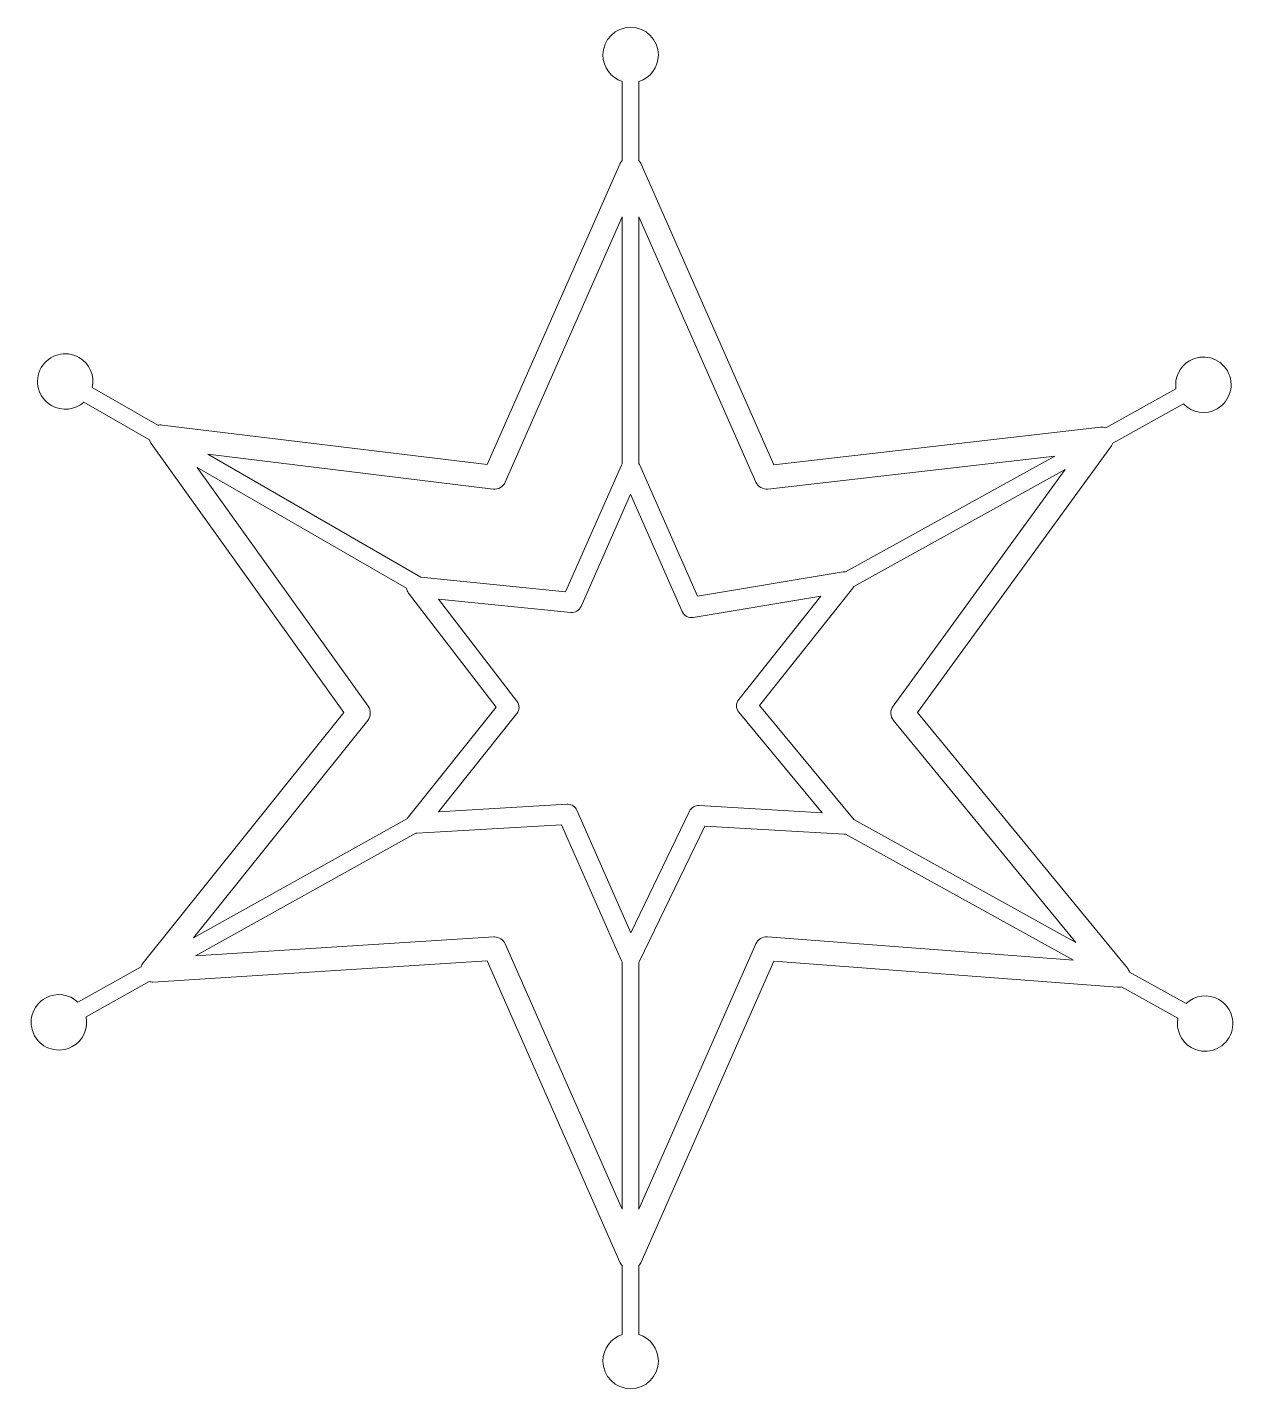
# Model space of a CAD drawing. Header units: inches. Extents: x 7 to 3011, y -3002 to -38.
# Drawn here: x 1318.7 to 1721.3, y -726.5 to -273.5 of the extents above; entities that cross this region are included whole.
import ezdxf

# ---------------------------------------------------------------- set-up
doc = ezdxf.new("R2010")
doc.units = ezdxf.units.IN
doc.header["$MEASUREMENT"] = 0
doc.layers.add('_U+0421_U+043B_U+043E_U+0439 1', color=7, linetype='Continuous')

# ---------------------------------------------------------------- blocks, each defined once
blk = doc.blocks.new('block 8')
at = {"layer": '_U+0421_U+043B_U+043E_U+0439 1', "lineweight": 0}
for points, knots in [([(1715.37, -597.03), (1711.75, -594.94), (1707.31, -595.59), (1704.42, -598.32), (1704.42, -598.32), (1685.59, -587.9), (1685.59, -587.9), (1685.45, -587.41), (1685.21, -586.95), (1684.88, -586.54), (1684.88, -586.54), (1615.01, -501.53), (1615.01, -501.53), (1615.01, -501.53), (1679.56, -412.72), (1679.56, -412.72), (1679.76, -412.44), (1679.92, -412.14), (1680.04, -411.83), (1680.04, -411.83), (1703.52, -398.82), (1703.52, -398.82), (1706.39, -401.82), (1711.03, -402.6), (1714.79, -400.43), (1719.2, -397.88), (1720.71, -392.24), (1718.16, -387.83), (1715.62, -383.42), (1709.98, -381.91), (1705.56, -384.45), (1702.19, -386.4), (1700.52, -390.16), (1701.06, -393.8), (1701.06, -393.8), (1677.69, -406.74), (1677.69, -406.74), (1677.14, -406.55), (1676.55, -406.47), (1675.95, -406.54), (1675.95, -406.54), (1567.21, -419.04), (1567.21, -419.04), (1567.21, -419.04), (1523.1, -319), (1523.1, -319), (1522.91, -318.56), (1522.64, -318.18), (1522.32, -317.85), (1522.32, -317.85), (1522.32, -291.5), (1522.32, -291.5), (1526.05, -290.32), (1528.77, -286.82), (1528.77, -282.7), (1528.77, -277.6), (1524.63, -273.47), (1519.54, -273.47), (1514.45, -273.47), (1510.32, -277.6), (1510.32, -282.7), (1510.32, -286.81), (1513.01, -290.29), (1516.73, -291.48), (1516.73, -291.48), (1516.73, -317.85), (1516.73, -317.85), (1516.41, -318.18), (1516.14, -318.56), (1515.94, -319), (1515.94, -319), (1471.84, -419.02), (1471.84, -419.02), (1471.84, -419.02), (1363.61, -405.84), (1363.61, -405.84), (1363.12, -405.78), (1362.64, -405.82), (1362.18, -405.94), (1362.18, -405.94), (1340.36, -393.34), (1340.36, -393.34), (1341.21, -389.52), (1339.54, -385.42), (1335.96, -383.36), (1331.55, -380.81), (1325.91, -382.32), (1323.36, -386.74), (1320.81, -391.15), (1322.33, -396.79), (1326.74, -399.34), (1330.3, -401.39), (1334.66, -400.8), (1337.55, -398.18), (1337.55, -398.18), (1359.38, -410.78), (1359.38, -410.78), (1359.5, -411.21), (1359.68, -411.62), (1359.95, -412), (1359.95, -412), (1424.07, -501.54), (1424.07, -501.54), (1424.07, -501.54), (1357.27, -584.84), (1357.27, -584.84), (1356.94, -585.24), (1356.72, -585.69), (1356.58, -586.17), (1356.58, -586.17), (1335.56, -597.87), (1335.56, -597.87), (1332.71, -595.2), (1328.37, -594.54), (1324.77, -596.53), (1320.32, -598.99), (1318.7, -604.61), (1321.17, -609.07), (1323.64, -613.52), (1329.25, -615.14), (1333.71, -612.67), (1337.33, -610.67), (1339.07, -606.6), (1338.28, -602.75), (1338.28, -602.75), (1359.29, -591.05), (1359.29, -591.05), (1359.7, -591.16), (1360.13, -591.21), (1360.56, -591.19), (1360.56, -591.19), (1471.77, -584.16), (1471.77, -584.16), (1471.77, -584.16), (1515.94, -684.35), (1515.94, -684.35), (1516.14, -684.78), (1516.41, -685.16), (1516.73, -685.49), (1516.73, -685.49), (1516.73, -708.52), (1516.73, -708.52), (1513.01, -709.71), (1510.32, -713.19), (1510.32, -717.3), (1510.32, -722.4), (1514.45, -726.53), (1519.54, -726.53), (1524.63, -726.53), (1528.77, -722.4), (1528.77, -717.3), (1528.77, -713.18), (1526.05, -709.68), (1522.32, -708.5), (1522.32, -708.5), (1522.32, -685.49), (1522.32, -685.49), (1522.64, -685.16), (1522.91, -684.78), (1523.1, -684.35), (1523.1, -684.35), (1567.26, -584.2), (1567.26, -584.2), (1567.26, -584.2), (1681.56, -592.92), (1681.56, -592.92), (1682.02, -592.96), (1682.46, -592.91), (1682.89, -592.79), (1682.89, -592.79), (1701.72, -603.21), (1701.72, -603.21), (1700.96, -606.98), (1702.63, -610.98), (1706.14, -613.01), (1710.56, -615.55), (1716.2, -614.04), (1718.75, -609.63), (1721.29, -605.22), (1719.78, -599.58), (1715.37, -597.03)], [0, 0, 0, 0, 1, 1, 1, 2, 2, 2, 3, 3, 3, 4, 4, 4, 5, 5, 5, 6, 6, 6, 7, 7, 7, 8, 8, 8, 9, 9, 9, 10, 10, 10, 11, 11, 11, 12, 12, 12, 13, 13, 13, 14, 14, 14, 15, 15, 15, 16, 16, 16, 17, 17, 17, 18, 18, 18, 19, 19, 19, 20, 20, 20, 21, 21, 21, 22, 22, 22, 23, 23, 23, 24, 24, 24, 25, 25, 25, 26, 26, 26, 27, 27, 27, 28, 28, 28, 29, 29, 29, 30, 30, 30, 31, 31, 31, 32, 32, 32, 33, 33, 33, 34, 34, 34, 35, 35, 35, 36, 36, 36, 37, 37, 37, 38, 38, 38, 39, 39, 39, 40, 40, 40, 41, 41, 41, 42, 42, 42, 43, 43, 43, 44, 44, 44, 45, 45, 45, 46, 46, 46, 47, 47, 47, 48, 48, 48, 49, 49, 49, 50, 50, 50, 51, 51, 51, 52, 52, 52, 53, 53, 53, 54, 54, 54, 55, 55, 55, 56, 56, 56, 57, 57, 57, 58, 58, 58, 59, 59, 59, 60, 60, 60, 60]), ([(1473.77, -427.14), (1475.48, -427.33), (1477.13, -426.41), (1477.83, -424.83), (1477.83, -424.83), (1516.73, -336.6), (1516.73, -336.6), (1516.73, -336.6), (1516.73, -418.72), (1516.73, -418.72), (1516.63, -418.88), (1516.53, -419.04), (1516.45, -419.21), (1516.45, -419.21), (1497.9, -461.29), (1497.9, -461.29), (1497.9, -461.29), (1449.72, -456.49), (1449.72, -456.49), (1449.72, -456.49), (1378.87, -415.58), (1378.87, -415.58), (1378.87, -415.58), (1473.77, -427.14), (1473.77, -427.14)], [0, 0, 0, 0, 1, 1, 1, 2, 2, 2, 3, 3, 3, 4, 4, 4, 5, 5, 5, 6, 6, 6, 7, 7, 7, 8, 8, 8, 8]), ([(1561.22, -424.83), (1561.91, -426.4), (1563.54, -427.32), (1565.24, -427.14), (1565.24, -427.14), (1660.68, -416.17), (1660.68, -416.17), (1660.68, -416.17), (1591.1, -454.71), (1591.1, -454.71), (1590.84, -454.69), (1590.57, -454.69), (1590.3, -454.73), (1590.3, -454.73), (1541.82, -462.82), (1541.82, -462.82), (1541.82, -462.82), (1522.59, -419.21), (1522.59, -419.21), (1522.51, -419.04), (1522.42, -418.88), (1522.32, -418.72), (1522.32, -418.72), (1522.32, -336.6), (1522.32, -336.6), (1522.32, -336.6), (1561.22, -424.83), (1561.22, -424.83)], [0, 0, 0, 0, 1, 1, 1, 2, 2, 2, 3, 3, 3, 4, 4, 4, 5, 5, 5, 6, 6, 6, 7, 7, 7, 8, 8, 8, 9, 9, 9, 9]), ([(1432.02, -504.12), (1433.12, -502.75), (1433.17, -500.82), (1432.15, -499.39), (1432.15, -499.39), (1375.27, -419.95), (1375.27, -419.95), (1375.27, -419.95), (1444.94, -460.18), (1444.94, -460.18), (1445.02, -460.74), (1445.23, -461.28), (1445.59, -461.75), (1445.59, -461.75), (1474.79, -499.72), (1474.79, -499.72), (1474.79, -499.72), (1445.63, -536.22), (1445.63, -536.22), (1445.49, -536.39), (1445.38, -536.58), (1445.28, -536.76), (1445.28, -536.76), (1374.01, -576.46), (1374.01, -576.46), (1374.01, -576.46), (1432.02, -504.12), (1432.02, -504.12)], [0, 0, 0, 0, 1, 1, 1, 2, 2, 2, 3, 3, 3, 4, 4, 4, 5, 5, 5, 6, 6, 6, 7, 7, 7, 8, 8, 8, 9, 9, 9, 9]), ([(1593.81, -537.1), (1593.7, -536.9), (1593.58, -536.7), (1593.43, -536.52), (1593.43, -536.52), (1562.45, -499.21), (1562.45, -499.21), (1562.45, -499.21), (1593.48, -460.13), (1593.48, -460.13), (1593.61, -459.96), (1593.72, -459.78), (1593.81, -459.59), (1593.81, -459.59), (1664.13, -420.64), (1664.13, -420.64), (1664.13, -420.64), (1606.91, -499.37), (1606.91, -499.37), (1605.86, -500.81), (1605.92, -502.78), (1607.05, -504.15), (1607.05, -504.15), (1667.76, -578.03), (1667.76, -578.03), (1667.76, -578.03), (1593.81, -537.1), (1593.81, -537.1)], [0, 0, 0, 0, 1, 1, 1, 2, 2, 2, 3, 3, 3, 4, 4, 4, 5, 5, 5, 6, 6, 6, 7, 7, 7, 8, 8, 8, 9, 9, 9, 9]), ([(1519.66, -574.78), (1519.66, -574.78), (1501.69, -534.03), (1501.69, -534.03), (1501.15, -532.81), (1499.95, -532.03), (1498.63, -532.03), (1498.56, -532.03), (1498.5, -532.03), (1498.43, -532.04), (1498.43, -532.04), (1455.56, -534.53), (1455.56, -534.53), (1455.56, -534.53), (1481.66, -501.85), (1481.66, -501.85), (1482.63, -500.65), (1482.64, -498.94), (1481.7, -497.72), (1481.7, -497.72), (1455.64, -463.81), (1455.64, -463.81), (1455.64, -463.81), (1499.65, -468.2), (1499.65, -468.2), (1501.1, -468.34), (1502.47, -467.55), (1503.05, -466.22), (1503.05, -466.22), (1519.52, -428.87), (1519.52, -428.87), (1519.52, -428.87), (1536.73, -467.9), (1536.73, -467.9), (1537.35, -469.31), (1538.84, -470.11), (1540.35, -469.86), (1540.35, -469.86), (1582.81, -462.78), (1582.81, -462.78), (1582.81, -462.78), (1555.51, -497.17), (1555.51, -497.17), (1554.52, -498.41), (1554.54, -500.18), (1555.56, -501.4), (1555.56, -501.4), (1583.34, -534.86), (1583.34, -534.86), (1583.34, -534.86), (1542.38, -532.45), (1542.38, -532.45), (1541.02, -532.39), (1539.75, -533.12), (1539.16, -534.34), (1539.16, -534.34), (1519.66, -574.78), (1519.66, -574.78)], [0, 0, 0, 0, 1, 1, 1, 2, 2, 2, 3, 3, 3, 4, 4, 4, 5, 5, 5, 6, 6, 6, 7, 7, 7, 8, 8, 8, 9, 9, 9, 10, 10, 10, 11, 11, 11, 12, 12, 12, 13, 13, 13, 14, 14, 14, 15, 15, 15, 16, 16, 16, 17, 17, 17, 18, 18, 18, 19, 19, 19, 19]), ([(1477.83, -578.51), (1477.2, -577.09), (1475.79, -576.18), (1474.25, -576.18), (1474.17, -576.18), (1474.08, -576.18), (1474, -576.18), (1474, -576.18), (1374.73, -582.45), (1374.73, -582.45), (1374.73, -582.45), (1448, -541.65), (1448, -541.65), (1448.15, -541.66), (1448.3, -541.67), (1448.45, -541.66), (1448.45, -541.66), (1496.5, -538.87), (1496.5, -538.87), (1496.5, -538.87), (1516.45, -584.13), (1516.45, -584.13), (1516.53, -584.3), (1516.63, -584.47), (1516.73, -584.62), (1516.73, -584.62), (1516.73, -666.74), (1516.73, -666.74), (1516.73, -666.74), (1477.83, -578.51), (1477.83, -578.51)], [0, 0, 0, 0, 1, 1, 1, 2, 2, 2, 3, 3, 3, 4, 4, 4, 5, 5, 5, 6, 6, 6, 7, 7, 7, 8, 8, 8, 9, 9, 9, 10, 10, 10, 10]), ([(1565.09, -576.19), (1563.44, -576.06), (1561.89, -576.99), (1561.22, -578.51), (1561.22, -578.51), (1522.32, -666.74), (1522.32, -666.74), (1522.32, -666.74), (1522.32, -584.63), (1522.32, -584.63), (1522.4, -584.5), (1522.47, -584.37), (1522.54, -584.23), (1522.54, -584.23), (1544.22, -539.27), (1544.22, -539.27), (1544.22, -539.27), (1590.65, -542.01), (1590.65, -542.01), (1590.81, -542.01), (1590.96, -542.01), (1591.11, -542), (1591.11, -542), (1666.94, -583.96), (1666.94, -583.96), (1666.94, -583.96), (1565.09, -576.19), (1565.09, -576.19)], [0, 0, 0, 0, 1, 1, 1, 2, 2, 2, 3, 3, 3, 4, 4, 4, 5, 5, 5, 6, 6, 6, 7, 7, 7, 8, 8, 8, 9, 9, 9, 9])]:
    blk.add_open_spline(points, degree=3, knots=knots, dxfattribs=at)

msp = doc.modelspace()

# ---------------------------------------------------------------- block references
at = {"layer": '_U+0421_U+043B_U+043E_U+0439 1'}
msp.add_blockref('block 8', (0, 0), dxfattribs=at)

doc.saveas('drawing.dxf')
